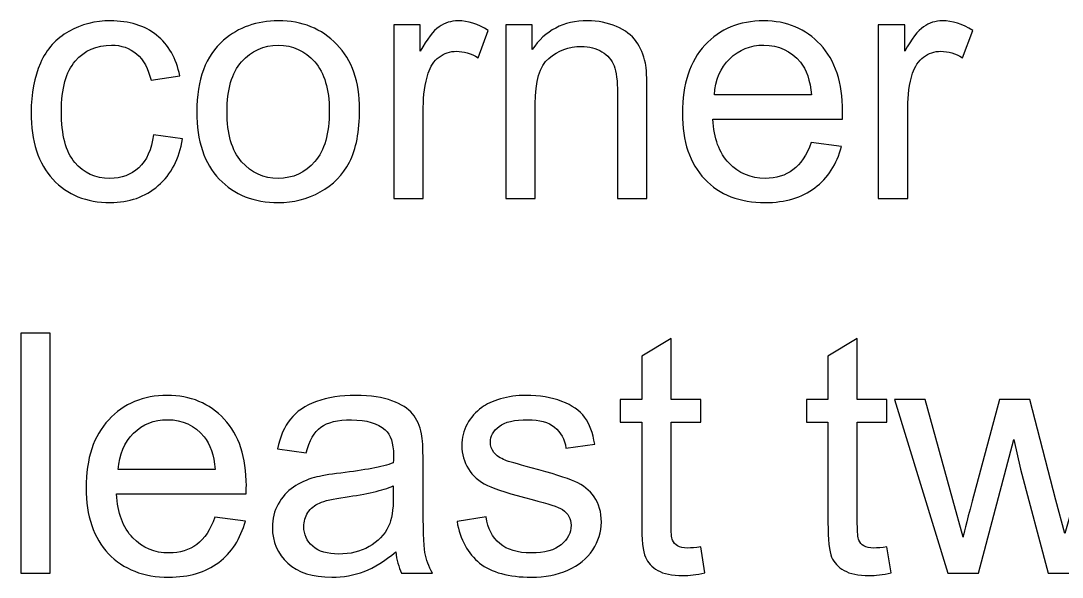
# Model space of a CAD drawing. Header units: millimetres. Extents: x -1420 to -489, y -454 to 898.
# Drawn here: x -1205.06 to -1178.75, y -213.07 to -199.02 of the extents above; entities that cross this region are included whole.
import ezdxf

# ---------------------------------------------------------------- set-up
doc = ezdxf.new("R2010")
doc.units = ezdxf.units.MM
doc.header["$MEASUREMENT"] = 0
doc.layers.add('Layer 1', color=7, linetype='Continuous')

msp = doc.modelspace()

# ---------------------------------------------------------------- linework, layer by layer
at = {"layer": 'Layer 1', "color": 250}
for points, knots in [([(-1201.7065, -201.9031), (-1201.7065, -201.9031), (-1200.9756, -201.9991), (-1200.9756, -201.9991), (-1200.9756, -201.9991), (-1201.0546, -202.5029), (-1201.2592, -202.898), (-1201.5894, -203.183), (-1201.5894, -203.183), (-1201.9182, -203.4681), (-1202.3232, -203.6106), (-1202.803, -203.6106), (-1202.803, -203.6106), (-1203.4027, -203.6106), (-1203.8867, -203.4144), (-1204.2508, -203.0221), (-1204.2508, -203.0221), (-1204.6163, -202.6299), (-1204.7997, -202.0668), (-1204.7997, -201.333), (-1204.7997, -201.333), (-1204.7997, -200.8589), (-1204.7207, -200.444), (-1204.564, -200.0884), (-1204.564, -200.0884), (-1204.406, -199.7328), (-1204.1675, -199.4661), (-1203.8458, -199.2883), (-1203.8458, -199.2883), (-1203.5255, -199.1105), (-1203.1755, -199.0216), (-1202.7987, -199.0216), (-1202.7987, -199.0216), (-1202.3218, -199.0216), (-1201.9309, -199.143), (-1201.6289, -199.3843), (-1201.6289, -199.3843), (-1201.3255, -199.6256), (-1201.1308, -199.9671), (-1201.0447, -200.4116), (-1201.0447, -200.4116), (-1201.0447, -200.4116), (-1201.7686, -200.5231), (-1201.7686, -200.5231), (-1201.7686, -200.5231), (-1201.8378, -200.2281), (-1201.9591, -200.0066), (-1202.1341, -199.857), (-1202.1341, -199.857), (-1202.3091, -199.7088), (-1202.5207, -199.6341), (-1202.7691, -199.6341), (-1202.7691, -199.6341), (-1203.1445, -199.6341), (-1203.4493, -199.7681), (-1203.6835, -200.0376), (-1203.6835, -200.0376), (-1203.9178, -200.3057), (-1204.0349, -200.7305), (-1204.0349, -201.3119), (-1204.0349, -201.3119), (-1204.0349, -201.9017), (-1203.922, -202.3307), (-1203.6948, -202.5988), (-1203.6948, -202.5988), (-1203.469, -202.8655), (-1203.1741, -202.9996), (-1202.81, -202.9996), (-1202.81, -202.9996), (-1202.5179, -202.9996), (-1202.2752, -202.9093), (-1202.0791, -202.73), (-1202.0791, -202.73), (-1201.8829, -202.5508), (-1201.7587, -202.2757), (-1201.7065, -201.9031)], [0, 0, 0, 0, 0.05, 0.05, 0.05, 0.05, 0.1, 0.1, 0.1, 0.1, 0.15, 0.15, 0.15, 0.15, 0.2, 0.2, 0.2, 0.2, 0.25, 0.25, 0.25, 0.25, 0.3, 0.3, 0.3, 0.3, 0.35, 0.35, 0.35, 0.35, 0.4, 0.4, 0.4, 0.4, 0.45, 0.45, 0.45, 0.45, 0.5, 0.5, 0.5, 0.5, 0.55, 0.55, 0.55, 0.55, 0.6, 0.6, 0.6, 0.6, 0.65, 0.65, 0.65, 0.65, 0.7, 0.7, 0.7, 0.7, 0.75, 0.75, 0.75, 0.75, 0.8, 0.8, 0.8, 0.8, 0.85, 0.85, 0.85, 0.85, 0.9, 0.9, 0.9, 0.9, 1, 1, 1, 1]), ([(-1200.6157, -201.3161), (-1200.6157, -200.5033), (-1200.3899, -199.9008), (-1199.9369, -199.5099), (-1199.9369, -199.5099), (-1199.5602, -199.1853), (-1199.1001, -199.0216), (-1198.5569, -199.0216), (-1198.5569, -199.0216), (-1197.9529, -199.0216), (-1197.459, -199.2192), (-1197.0766, -199.6157), (-1197.0766, -199.6157), (-1196.6928, -200.0108), (-1196.5023, -200.5569), (-1196.5023, -201.254), (-1196.5023, -201.254), (-1196.5023, -201.8199), (-1196.5869, -202.2644), (-1196.7563, -202.5875), (-1196.7563, -202.5875), (-1196.9256, -202.9121), (-1197.1726, -203.1633), (-1197.4957, -203.3425), (-1197.4957, -203.3425), (-1197.8203, -203.5217), (-1198.173, -203.6106), (-1198.5569, -203.6106), (-1198.5569, -203.6106), (-1199.1707, -203.6106), (-1199.6674, -203.4144), (-1200.047, -203.0193), (-1200.047, -203.0193), (-1200.4266, -202.6256), (-1200.6157, -202.0583), (-1200.6157, -201.3161)], [0, 0, 0, 0, 0.1, 0.1, 0.1, 0.1, 0.2, 0.2, 0.2, 0.2, 0.3, 0.3, 0.3, 0.3, 0.4, 0.4, 0.4, 0.4, 0.5, 0.5, 0.5, 0.5, 0.6, 0.6, 0.6, 0.6, 0.7, 0.7, 0.7, 0.7, 0.8, 0.8, 0.8, 0.8, 1, 1, 1, 1]), ([(-1195.6373, -203.5118), (-1195.6373, -203.5118), (-1195.6373, -199.1218), (-1195.6373, -199.1218), (-1195.6373, -199.1218), (-1195.6373, -199.1218), (-1194.9684, -199.1218), (-1194.9684, -199.1218), (-1194.9684, -199.1218), (-1194.9684, -199.1218), (-1194.9684, -199.7865), (-1194.9684, -199.7865), (-1194.9684, -199.7865), (-1194.7977, -199.476), (-1194.6396, -199.27), (-1194.4943, -199.1712), (-1194.4943, -199.1712), (-1194.3503, -199.0724), (-1194.1909, -199.0216), (-1194.0173, -199.0216), (-1194.0173, -199.0216), (-1193.7661, -199.0216), (-1193.5121, -199.1021), (-1193.2525, -199.2615), (-1193.2525, -199.2615), (-1193.2525, -199.2615), (-1193.5093, -199.953), (-1193.5093, -199.953), (-1193.5093, -199.953), (-1193.6899, -199.8443), (-1193.872, -199.7907), (-1194.054, -199.7907), (-1194.054, -199.7907), (-1194.2177, -199.7907), (-1194.363, -199.8401), (-1194.4928, -199.9374), (-1194.4928, -199.9374), (-1194.6227, -200.0362), (-1194.7144, -200.1717), (-1194.7694, -200.3453), (-1194.7694, -200.3453), (-1194.8527, -200.6091), (-1194.8936, -200.8984), (-1194.8936, -201.2131), (-1194.8936, -201.2131), (-1194.8936, -201.2131), (-1194.8936, -203.5118), (-1194.8936, -203.5118), (-1194.8936, -203.5118), (-1194.8936, -203.5118), (-1195.6373, -203.5118), (-1195.6373, -203.5118)], [0, 0, 0, 0, 0.0714286, 0.0714286, 0.0714286, 0.0714286, 0.1428571, 0.1428571, 0.1428571, 0.1428571, 0.2142857, 0.2142857, 0.2142857, 0.2142857, 0.2857143, 0.2857143, 0.2857143, 0.2857143, 0.3571429, 0.3571429, 0.3571429, 0.3571429, 0.4285714, 0.4285714, 0.4285714, 0.4285714, 0.5, 0.5, 0.5, 0.5, 0.5714286, 0.5714286, 0.5714286, 0.5714286, 0.6428571, 0.6428571, 0.6428571, 0.6428571, 0.7142857, 0.7142857, 0.7142857, 0.7142857, 0.7857143, 0.7857143, 0.7857143, 0.7857143, 0.8571429, 0.8571429, 0.8571429, 0.8571429, 1, 1, 1, 1]), ([(-1192.8094, -203.5118), (-1192.8094, -203.5118), (-1192.8094, -199.1218), (-1192.8094, -199.1218), (-1192.8094, -199.1218), (-1192.8094, -199.1218), (-1192.1405, -199.1218), (-1192.1405, -199.1218), (-1192.1405, -199.1218), (-1192.1405, -199.1218), (-1192.1405, -199.7455), (-1192.1405, -199.7455), (-1192.1405, -199.7455), (-1191.8174, -199.2629), (-1191.3517, -199.0216), (-1190.7435, -199.0216), (-1190.7435, -199.0216), (-1190.4782, -199.0216), (-1190.2355, -199.0696), (-1190.014, -199.1641), (-1190.014, -199.1641), (-1189.791, -199.2601), (-1189.6259, -199.3843), (-1189.5159, -199.5395), (-1189.5159, -199.5395), (-1189.4044, -199.6933), (-1189.3282, -199.8768), (-1189.283, -200.0884), (-1189.283, -200.0884), (-1189.2562, -200.2267), (-1189.2421, -200.468), (-1189.2421, -200.8123), (-1189.2421, -200.8123), (-1189.2421, -200.8123), (-1189.2421, -203.5118), (-1189.2421, -203.5118), (-1189.2421, -203.5118), (-1189.2421, -203.5118), (-1189.9872, -203.5118), (-1189.9872, -203.5118), (-1189.9872, -203.5118), (-1189.9872, -203.5118), (-1189.9872, -200.8406), (-1189.9872, -200.8406), (-1189.9872, -200.8406), (-1189.9872, -200.5386), (-1190.0154, -200.3114), (-1190.0732, -200.1604), (-1190.0732, -200.1604), (-1190.1311, -200.0108), (-1190.2341, -199.8909), (-1190.3809, -199.802), (-1190.3809, -199.802), (-1190.529, -199.7117), (-1190.7012, -199.6665), (-1190.9002, -199.6665), (-1190.9002, -199.6665), (-1191.2177, -199.6665), (-1191.49, -199.7681), (-1191.7214, -199.9685), (-1191.7214, -199.9685), (-1191.9514, -200.1703), (-1192.0657, -200.5513), (-1192.0657, -201.1143), (-1192.0657, -201.1143), (-1192.0657, -201.1143), (-1192.0657, -203.5118), (-1192.0657, -203.5118), (-1192.0657, -203.5118), (-1192.0657, -203.5118), (-1192.8094, -203.5118), (-1192.8094, -203.5118)], [0, 0, 0, 0, 0.0526316, 0.0526316, 0.0526316, 0.0526316, 0.1052632, 0.1052632, 0.1052632, 0.1052632, 0.1578947, 0.1578947, 0.1578947, 0.1578947, 0.2105263, 0.2105263, 0.2105263, 0.2105263, 0.2631579, 0.2631579, 0.2631579, 0.2631579, 0.3157895, 0.3157895, 0.3157895, 0.3157895, 0.3684211, 0.3684211, 0.3684211, 0.3684211, 0.4210526, 0.4210526, 0.4210526, 0.4210526, 0.4736842, 0.4736842, 0.4736842, 0.4736842, 0.5263158, 0.5263158, 0.5263158, 0.5263158, 0.5789474, 0.5789474, 0.5789474, 0.5789474, 0.6315789, 0.6315789, 0.6315789, 0.6315789, 0.6842105, 0.6842105, 0.6842105, 0.6842105, 0.7368421, 0.7368421, 0.7368421, 0.7368421, 0.7894737, 0.7894737, 0.7894737, 0.7894737, 0.8421053, 0.8421053, 0.8421053, 0.8421053, 0.8947368, 0.8947368, 0.8947368, 0.8947368, 1, 1, 1, 1]), ([(-1185.0962, -202.0979), (-1185.0962, -202.0979), (-1184.3272, -202.1924), (-1184.3272, -202.1924), (-1184.3272, -202.1924), (-1184.4485, -202.6426), (-1184.6729, -202.9911), (-1185.0003, -203.2395), (-1185.0003, -203.2395), (-1185.3291, -203.4864), (-1185.7482, -203.6106), (-1186.2576, -203.6106), (-1186.2576, -203.6106), (-1186.8996, -203.6106), (-1187.4091, -203.413), (-1187.7844, -203.0179), (-1187.7844, -203.0179), (-1188.1612, -202.6228), (-1188.3489, -202.0682), (-1188.3489, -201.3542), (-1188.3489, -201.3542), (-1188.3489, -200.6148), (-1188.1584, -200.0419), (-1187.7788, -199.6341), (-1187.7788, -199.6341), (-1187.3978, -199.2262), (-1186.9053, -199.0216), (-1186.2985, -199.0216), (-1186.2985, -199.0216), (-1185.7115, -199.0216), (-1185.2317, -199.222), (-1184.8606, -199.6214), (-1184.8606, -199.6214), (-1184.488, -200.0207), (-1184.3018, -200.5837), (-1184.3018, -201.3076), (-1184.3018, -201.3076), (-1184.3018, -201.3528), (-1184.3032, -201.4191), (-1184.306, -201.5066), (-1184.306, -201.5066), (-1184.306, -201.5066), (-1187.5798, -201.5066), (-1187.5798, -201.5066), (-1187.5798, -201.5066), (-1187.553, -201.9892), (-1187.4161, -202.3589), (-1187.1706, -202.6143), (-1187.1706, -202.6143), (-1186.925, -202.8712), (-1186.6202, -202.9996), (-1186.2533, -202.9996), (-1186.2533, -202.9996), (-1185.981, -202.9996), (-1185.7482, -202.9276), (-1185.5548, -202.7837), (-1185.5548, -202.7837), (-1185.3615, -202.6411), (-1185.2091, -202.4125), (-1185.0962, -202.0979)], [0, 0, 0, 0, 0.0625, 0.0625, 0.0625, 0.0625, 0.125, 0.125, 0.125, 0.125, 0.1875, 0.1875, 0.1875, 0.1875, 0.25, 0.25, 0.25, 0.25, 0.3125, 0.3125, 0.3125, 0.3125, 0.375, 0.375, 0.375, 0.375, 0.4375, 0.4375, 0.4375, 0.4375, 0.5, 0.5, 0.5, 0.5, 0.5625, 0.5625, 0.5625, 0.5625, 0.625, 0.625, 0.625, 0.625, 0.6875, 0.6875, 0.6875, 0.6875, 0.75, 0.75, 0.75, 0.75, 0.8125, 0.8125, 0.8125, 0.8125, 0.875, 0.875, 0.875, 0.875, 1, 1, 1, 1]), ([(-1183.4001, -203.5118), (-1183.4001, -203.5118), (-1183.4001, -199.1218), (-1183.4001, -199.1218), (-1183.4001, -199.1218), (-1183.4001, -199.1218), (-1182.7312, -199.1218), (-1182.7312, -199.1218), (-1182.7312, -199.1218), (-1182.7312, -199.1218), (-1182.7312, -199.7865), (-1182.7312, -199.7865), (-1182.7312, -199.7865), (-1182.5605, -199.476), (-1182.4024, -199.27), (-1182.2571, -199.1712), (-1182.2571, -199.1712), (-1182.1131, -199.0724), (-1181.9537, -199.0216), (-1181.7801, -199.0216), (-1181.7801, -199.0216), (-1181.5289, -199.0216), (-1181.2749, -199.1021), (-1181.0153, -199.2615), (-1181.0153, -199.2615), (-1181.0153, -199.2615), (-1181.2721, -199.953), (-1181.2721, -199.953), (-1181.2721, -199.953), (-1181.4527, -199.8443), (-1181.6348, -199.7907), (-1181.8168, -199.7907), (-1181.8168, -199.7907), (-1181.9805, -199.7907), (-1182.1258, -199.8401), (-1182.2556, -199.9374), (-1182.2556, -199.9374), (-1182.3855, -200.0362), (-1182.4772, -200.1717), (-1182.5322, -200.3453), (-1182.5322, -200.3453), (-1182.6155, -200.6091), (-1182.6564, -200.8984), (-1182.6564, -201.2131), (-1182.6564, -201.2131), (-1182.6564, -201.2131), (-1182.6564, -203.5118), (-1182.6564, -203.5118), (-1182.6564, -203.5118), (-1182.6564, -203.5118), (-1183.4001, -203.5118), (-1183.4001, -203.5118)], [0, 0, 0, 0, 0.0714286, 0.0714286, 0.0714286, 0.0714286, 0.1428571, 0.1428571, 0.1428571, 0.1428571, 0.2142857, 0.2142857, 0.2142857, 0.2142857, 0.2857143, 0.2857143, 0.2857143, 0.2857143, 0.3571429, 0.3571429, 0.3571429, 0.3571429, 0.4285714, 0.4285714, 0.4285714, 0.4285714, 0.5, 0.5, 0.5, 0.5, 0.5714286, 0.5714286, 0.5714286, 0.5714286, 0.6428571, 0.6428571, 0.6428571, 0.6428571, 0.7142857, 0.7142857, 0.7142857, 0.7142857, 0.7857143, 0.7857143, 0.7857143, 0.7857143, 0.8571429, 0.8571429, 0.8571429, 0.8571429, 1, 1, 1, 1]), ([(-1199.8509, -201.3161), (-1199.8509, -201.8791), (-1199.7281, -202.2997), (-1199.4826, -202.5791), (-1199.4826, -202.5791), (-1199.237, -202.8599), (-1198.928, -202.9996), (-1198.5569, -202.9996), (-1198.5569, -202.9996), (-1198.1872, -202.9996), (-1197.8795, -202.8585), (-1197.634, -202.5776), (-1197.634, -202.5776), (-1197.3899, -202.2968), (-1197.2671, -201.8678), (-1197.2671, -201.2921), (-1197.2671, -201.2921), (-1197.2671, -200.7488), (-1197.3899, -200.3368), (-1197.6368, -200.0574), (-1197.6368, -200.0574), (-1197.8838, -199.778), (-1198.19, -199.6383), (-1198.5569, -199.6383), (-1198.5569, -199.6383), (-1198.928, -199.6383), (-1199.237, -199.778), (-1199.4826, -200.056), (-1199.4826, -200.056), (-1199.7281, -200.334), (-1199.8509, -200.7545), (-1199.8509, -201.3161)], [0, 0, 0, 0, 0.1111111, 0.1111111, 0.1111111, 0.1111111, 0.2222222, 0.2222222, 0.2222222, 0.2222222, 0.3333333, 0.3333333, 0.3333333, 0.3333333, 0.4444444, 0.4444444, 0.4444444, 0.4444444, 0.5555556, 0.5555556, 0.5555556, 0.5555556, 0.6666667, 0.6666667, 0.6666667, 0.6666667, 0.7777778, 0.7777778, 0.7777778, 0.7777778, 1, 1, 1, 1]), ([(-1187.5389, -200.8942), (-1187.5389, -200.8942), (-1185.0878, -200.8942), (-1185.0878, -200.8942), (-1185.0878, -200.8942), (-1185.1202, -200.5259), (-1185.2148, -200.2479), (-1185.3686, -200.0644), (-1185.3686, -200.0644), (-1185.6056, -199.778), (-1185.9133, -199.6341), (-1186.29, -199.6341), (-1186.29, -199.6341), (-1186.6315, -199.6341), (-1186.9194, -199.7484), (-1187.1522, -199.977), (-1187.1522, -199.977), (-1187.3851, -200.2056), (-1187.5135, -200.5118), (-1187.5389, -200.8942)], [0, 0, 0, 0, 0.1666667, 0.1666667, 0.1666667, 0.1666667, 0.3333333, 0.3333333, 0.3333333, 0.3333333, 0.5, 0.5, 0.5, 0.5, 0.6666667, 0.6666667, 0.6666667, 0.6666667, 1, 1, 1, 1]), ([(-1205.0594, -212.9705), (-1205.0594, -212.9705), (-1205.0594, -206.9098), (-1205.0594, -206.9098), (-1205.0594, -206.9098), (-1205.0594, -206.9098), (-1204.3158, -206.9098), (-1204.3158, -206.9098), (-1204.3158, -206.9098), (-1204.3158, -206.9098), (-1204.3158, -212.9705), (-1204.3158, -212.9705), (-1204.3158, -212.9705), (-1204.3158, -212.9705), (-1205.0594, -212.9705), (-1205.0594, -212.9705)], [0, 0, 0, 0, 0.2, 0.2, 0.2, 0.2, 0.4, 0.4, 0.4, 0.4, 0.6, 0.6, 0.6, 0.6, 1, 1, 1, 1]), ([(-1187.8861, -212.3045), (-1187.8861, -212.3045), (-1187.7789, -212.962), (-1187.7789, -212.962), (-1187.7789, -212.962), (-1187.9877, -213.0058), (-1188.1754, -213.0284), (-1188.3405, -213.0284), (-1188.3405, -213.0284), (-1188.6114, -213.0284), (-1188.8203, -212.986), (-1188.9698, -212.8999), (-1188.9698, -212.8999), (-1189.118, -212.8153), (-1189.2224, -212.7024), (-1189.2831, -212.5627), (-1189.2831, -212.5627), (-1189.3438, -212.4244), (-1189.3748, -212.1309), (-1189.3748, -211.685), (-1189.3748, -211.685), (-1189.3748, -211.685), (-1189.3748, -209.1591), (-1189.3748, -209.1591), (-1189.3748, -209.1591), (-1189.3748, -209.1591), (-1189.9209, -209.1591), (-1189.9209, -209.1591), (-1189.9209, -209.1591), (-1189.9209, -209.1591), (-1189.9209, -208.5805), (-1189.9209, -208.5805), (-1189.9209, -208.5805), (-1189.9209, -208.5805), (-1189.3748, -208.5805), (-1189.3748, -208.5805), (-1189.3748, -208.5805), (-1189.3748, -208.5805), (-1189.3748, -207.4925), (-1189.3748, -207.4925), (-1189.3748, -207.4925), (-1189.3748, -207.4925), (-1188.634, -207.0466), (-1188.634, -207.0466), (-1188.634, -207.0466), (-1188.634, -207.0466), (-1188.634, -208.5805), (-1188.634, -208.5805), (-1188.634, -208.5805), (-1188.634, -208.5805), (-1187.8861, -208.5805), (-1187.8861, -208.5805), (-1187.8861, -208.5805), (-1187.8861, -208.5805), (-1187.8861, -209.1591), (-1187.8861, -209.1591), (-1187.8861, -209.1591), (-1187.8861, -209.1591), (-1188.634, -209.1591), (-1188.634, -209.1591), (-1188.634, -209.1591), (-1188.634, -209.1591), (-1188.634, -211.7259), (-1188.634, -211.7259), (-1188.634, -211.7259), (-1188.634, -211.939), (-1188.6213, -212.0744), (-1188.5959, -212.1351), (-1188.5959, -212.1351), (-1188.5691, -212.1958), (-1188.5267, -212.2438), (-1188.4675, -212.2805), (-1188.4675, -212.2805), (-1188.4082, -212.3157), (-1188.3235, -212.3341), (-1188.2135, -212.3341), (-1188.2135, -212.3341), (-1188.1302, -212.3341), (-1188.0216, -212.3242), (-1187.8861, -212.3045)], [0, 0, 0, 0, 0.047619, 0.047619, 0.047619, 0.047619, 0.0952381, 0.0952381, 0.0952381, 0.0952381, 0.1428571, 0.1428571, 0.1428571, 0.1428571, 0.1904762, 0.1904762, 0.1904762, 0.1904762, 0.2380952, 0.2380952, 0.2380952, 0.2380952, 0.2857143, 0.2857143, 0.2857143, 0.2857143, 0.3333333, 0.3333333, 0.3333333, 0.3333333, 0.3809524, 0.3809524, 0.3809524, 0.3809524, 0.4285714, 0.4285714, 0.4285714, 0.4285714, 0.4761905, 0.4761905, 0.4761905, 0.4761905, 0.5238095, 0.5238095, 0.5238095, 0.5238095, 0.5714286, 0.5714286, 0.5714286, 0.5714286, 0.6190476, 0.6190476, 0.6190476, 0.6190476, 0.6666667, 0.6666667, 0.6666667, 0.6666667, 0.7142857, 0.7142857, 0.7142857, 0.7142857, 0.7619048, 0.7619048, 0.7619048, 0.7619048, 0.8095238, 0.8095238, 0.8095238, 0.8095238, 0.8571429, 0.8571429, 0.8571429, 0.8571429, 0.9047619, 0.9047619, 0.9047619, 0.9047619, 1, 1, 1, 1]), ([(-1183.1815, -212.3045), (-1183.1815, -212.3045), (-1183.0743, -212.962), (-1183.0743, -212.962), (-1183.0743, -212.962), (-1183.2831, -213.0058), (-1183.4708, -213.0284), (-1183.6359, -213.0284), (-1183.6359, -213.0284), (-1183.9068, -213.0284), (-1184.1157, -212.986), (-1184.2652, -212.8999), (-1184.2652, -212.8999), (-1184.4134, -212.8153), (-1184.5178, -212.7024), (-1184.5785, -212.5627), (-1184.5785, -212.5627), (-1184.6392, -212.4244), (-1184.6702, -212.1309), (-1184.6702, -211.685), (-1184.6702, -211.685), (-1184.6702, -211.685), (-1184.6702, -209.1591), (-1184.6702, -209.1591), (-1184.6702, -209.1591), (-1184.6702, -209.1591), (-1185.2163, -209.1591), (-1185.2163, -209.1591), (-1185.2163, -209.1591), (-1185.2163, -209.1591), (-1185.2163, -208.5805), (-1185.2163, -208.5805), (-1185.2163, -208.5805), (-1185.2163, -208.5805), (-1184.6702, -208.5805), (-1184.6702, -208.5805), (-1184.6702, -208.5805), (-1184.6702, -208.5805), (-1184.6702, -207.4925), (-1184.6702, -207.4925), (-1184.6702, -207.4925), (-1184.6702, -207.4925), (-1183.9294, -207.0466), (-1183.9294, -207.0466), (-1183.9294, -207.0466), (-1183.9294, -207.0466), (-1183.9294, -208.5805), (-1183.9294, -208.5805), (-1183.9294, -208.5805), (-1183.9294, -208.5805), (-1183.1815, -208.5805), (-1183.1815, -208.5805), (-1183.1815, -208.5805), (-1183.1815, -208.5805), (-1183.1815, -209.1591), (-1183.1815, -209.1591), (-1183.1815, -209.1591), (-1183.1815, -209.1591), (-1183.9294, -209.1591), (-1183.9294, -209.1591), (-1183.9294, -209.1591), (-1183.9294, -209.1591), (-1183.9294, -211.7259), (-1183.9294, -211.7259), (-1183.9294, -211.7259), (-1183.9294, -211.939), (-1183.9167, -212.0744), (-1183.8913, -212.1351), (-1183.8913, -212.1351), (-1183.8645, -212.1958), (-1183.8221, -212.2438), (-1183.7629, -212.2805), (-1183.7629, -212.2805), (-1183.7036, -212.3157), (-1183.6189, -212.3341), (-1183.5089, -212.3341), (-1183.5089, -212.3341), (-1183.4256, -212.3341), (-1183.317, -212.3242), (-1183.1815, -212.3045)], [0, 0, 0, 0, 0.047619, 0.047619, 0.047619, 0.047619, 0.0952381, 0.0952381, 0.0952381, 0.0952381, 0.1428571, 0.1428571, 0.1428571, 0.1428571, 0.1904762, 0.1904762, 0.1904762, 0.1904762, 0.2380952, 0.2380952, 0.2380952, 0.2380952, 0.2857143, 0.2857143, 0.2857143, 0.2857143, 0.3333333, 0.3333333, 0.3333333, 0.3333333, 0.3809524, 0.3809524, 0.3809524, 0.3809524, 0.4285714, 0.4285714, 0.4285714, 0.4285714, 0.4761905, 0.4761905, 0.4761905, 0.4761905, 0.5238095, 0.5238095, 0.5238095, 0.5238095, 0.5714286, 0.5714286, 0.5714286, 0.5714286, 0.6190476, 0.6190476, 0.6190476, 0.6190476, 0.6666667, 0.6666667, 0.6666667, 0.6666667, 0.7142857, 0.7142857, 0.7142857, 0.7142857, 0.7619048, 0.7619048, 0.7619048, 0.7619048, 0.8095238, 0.8095238, 0.8095238, 0.8095238, 0.8571429, 0.8571429, 0.8571429, 0.8571429, 0.9047619, 0.9047619, 0.9047619, 0.9047619, 1, 1, 1, 1]), ([(-1200.1572, -211.5566), (-1200.1572, -211.5566), (-1199.3882, -211.6511), (-1199.3882, -211.6511), (-1199.3882, -211.6511), (-1199.5095, -212.1013), (-1199.7339, -212.4498), (-1200.0613, -212.6982), (-1200.0613, -212.6982), (-1200.3901, -212.9451), (-1200.8092, -213.0693), (-1201.3186, -213.0693), (-1201.3186, -213.0693), (-1201.9606, -213.0693), (-1202.4701, -212.8717), (-1202.8454, -212.4766), (-1202.8454, -212.4766), (-1203.2222, -212.0815), (-1203.4099, -211.5269), (-1203.4099, -210.8129), (-1203.4099, -210.8129), (-1203.4099, -210.0735), (-1203.2194, -209.5006), (-1202.8398, -209.0928), (-1202.8398, -209.0928), (-1202.4588, -208.6849), (-1201.9663, -208.4803), (-1201.3595, -208.4803), (-1201.3595, -208.4803), (-1200.7725, -208.4803), (-1200.2927, -208.6807), (-1199.9216, -209.0801), (-1199.9216, -209.0801), (-1199.549, -209.4794), (-1199.3628, -210.0424), (-1199.3628, -210.7663), (-1199.3628, -210.7663), (-1199.3628, -210.8115), (-1199.3642, -210.8778), (-1199.367, -210.9653), (-1199.367, -210.9653), (-1199.367, -210.9653), (-1202.6408, -210.9653), (-1202.6408, -210.9653), (-1202.6408, -210.9653), (-1202.614, -211.4479), (-1202.4771, -211.8176), (-1202.2316, -212.073), (-1202.2316, -212.073), (-1201.986, -212.3299), (-1201.6812, -212.4583), (-1201.3143, -212.4583), (-1201.3143, -212.4583), (-1201.042, -212.4583), (-1200.8092, -212.3863), (-1200.6158, -212.2424), (-1200.6158, -212.2424), (-1200.4225, -212.0998), (-1200.2701, -211.8712), (-1200.1572, -211.5566)], [0, 0, 0, 0, 0.0625, 0.0625, 0.0625, 0.0625, 0.125, 0.125, 0.125, 0.125, 0.1875, 0.1875, 0.1875, 0.1875, 0.25, 0.25, 0.25, 0.25, 0.3125, 0.3125, 0.3125, 0.3125, 0.375, 0.375, 0.375, 0.375, 0.4375, 0.4375, 0.4375, 0.4375, 0.5, 0.5, 0.5, 0.5, 0.5625, 0.5625, 0.5625, 0.5625, 0.625, 0.625, 0.625, 0.625, 0.6875, 0.6875, 0.6875, 0.6875, 0.75, 0.75, 0.75, 0.75, 0.8125, 0.8125, 0.8125, 0.8125, 0.875, 0.875, 0.875, 0.875, 1, 1, 1, 1]), ([(-1195.588, -212.4286), (-1195.8646, -212.6629), (-1196.1299, -212.828), (-1196.3839, -212.9253), (-1196.3839, -212.9253), (-1196.6393, -213.0213), (-1196.9131, -213.0693), (-1197.2052, -213.0693), (-1197.2052, -213.0693), (-1197.6878, -213.0693), (-1198.0575, -212.9522), (-1198.3171, -212.7165), (-1198.3171, -212.7165), (-1198.5754, -212.4808), (-1198.7052, -212.1789), (-1198.7052, -211.8134), (-1198.7052, -211.8134), (-1198.7052, -211.5975), (-1198.6572, -211.4013), (-1198.5584, -211.2235), (-1198.5584, -211.2235), (-1198.4611, -211.0457), (-1198.3327, -210.9032), (-1198.1746, -210.796), (-1198.1746, -210.796), (-1198.0152, -210.6887), (-1197.8374, -210.6069), (-1197.6384, -210.5518), (-1197.6384, -210.5518), (-1197.493, -210.5137), (-1197.2729, -210.4756), (-1196.978, -210.4404), (-1196.978, -210.4404), (-1196.3768, -210.3684), (-1195.9338, -210.2837), (-1195.6501, -210.1835), (-1195.6501, -210.1835), (-1195.6473, -210.0819), (-1195.6459, -210.017), (-1195.6459, -209.9902), (-1195.6459, -209.9902), (-1195.6459, -209.6868), (-1195.7164, -209.4723), (-1195.8576, -209.3496), (-1195.8576, -209.3496), (-1196.0466, -209.1802), (-1196.3303, -209.097), (-1196.7042, -209.097), (-1196.7042, -209.097), (-1197.0542, -209.097), (-1197.3124, -209.1577), (-1197.4803, -209.2804), (-1197.4803, -209.2804), (-1197.6469, -209.4032), (-1197.7696, -209.6205), (-1197.8501, -209.9324), (-1197.8501, -209.9324), (-1197.8501, -209.9324), (-1198.5768, -209.8322), (-1198.5768, -209.8322), (-1198.5768, -209.8322), (-1198.5105, -209.5217), (-1198.4018, -209.2691), (-1198.2508, -209.0786), (-1198.2508, -209.0786), (-1198.0998, -208.8867), (-1197.8797, -208.7386), (-1197.5932, -208.6355), (-1197.5932, -208.6355), (-1197.3068, -208.5325), (-1196.9752, -208.4803), (-1196.597, -208.4803), (-1196.597, -208.4803), (-1196.2216, -208.4803), (-1195.9182, -208.5255), (-1195.684, -208.613), (-1195.684, -208.613), (-1195.4497, -208.7019), (-1195.2776, -208.8119), (-1195.1661, -208.946), (-1195.1661, -208.946), (-1195.056, -209.0801), (-1194.9798, -209.248), (-1194.9347, -209.4526), (-1194.9347, -209.4526), (-1194.9107, -209.5796), (-1194.898, -209.8082), (-1194.898, -210.1384), (-1194.898, -210.1384), (-1194.898, -210.1384), (-1194.898, -211.1304), (-1194.898, -211.1304), (-1194.898, -211.1304), (-1194.898, -211.8233), (-1194.8825, -212.2607), (-1194.85, -212.4427), (-1194.85, -212.4427), (-1194.819, -212.6262), (-1194.7555, -212.8026), (-1194.6623, -212.9705), (-1194.6623, -212.9705), (-1194.6623, -212.9705), (-1195.4399, -212.9705), (-1195.4399, -212.9705), (-1195.4399, -212.9705), (-1195.5161, -212.8167), (-1195.5669, -212.6361), (-1195.588, -212.4286)], [0, 0, 0, 0, 0.0357143, 0.0357143, 0.0357143, 0.0357143, 0.0714286, 0.0714286, 0.0714286, 0.0714286, 0.1071429, 0.1071429, 0.1071429, 0.1071429, 0.1428571, 0.1428571, 0.1428571, 0.1428571, 0.1785714, 0.1785714, 0.1785714, 0.1785714, 0.2142857, 0.2142857, 0.2142857, 0.2142857, 0.25, 0.25, 0.25, 0.25, 0.2857143, 0.2857143, 0.2857143, 0.2857143, 0.3214286, 0.3214286, 0.3214286, 0.3214286, 0.3571429, 0.3571429, 0.3571429, 0.3571429, 0.3928571, 0.3928571, 0.3928571, 0.3928571, 0.4285714, 0.4285714, 0.4285714, 0.4285714, 0.4642857, 0.4642857, 0.4642857, 0.4642857, 0.5, 0.5, 0.5, 0.5, 0.5357143, 0.5357143, 0.5357143, 0.5357143, 0.5714286, 0.5714286, 0.5714286, 0.5714286, 0.6071429, 0.6071429, 0.6071429, 0.6071429, 0.6428571, 0.6428571, 0.6428571, 0.6428571, 0.6785714, 0.6785714, 0.6785714, 0.6785714, 0.7142857, 0.7142857, 0.7142857, 0.7142857, 0.75, 0.75, 0.75, 0.75, 0.7857143, 0.7857143, 0.7857143, 0.7857143, 0.8214286, 0.8214286, 0.8214286, 0.8214286, 0.8571429, 0.8571429, 0.8571429, 0.8571429, 0.8928571, 0.8928571, 0.8928571, 0.8928571, 0.9285714, 0.9285714, 0.9285714, 0.9285714, 1, 1, 1, 1]), ([(-1194.0414, -211.6596), (-1194.0414, -211.6596), (-1193.3063, -211.5439), (-1193.3063, -211.5439), (-1193.3063, -211.5439), (-1193.2653, -211.8388), (-1193.1496, -212.0646), (-1192.9605, -212.2226), (-1192.9605, -212.2226), (-1192.7728, -212.3792), (-1192.509, -212.4583), (-1192.1689, -212.4583), (-1192.1689, -212.4583), (-1191.8274, -212.4583), (-1191.5734, -212.3877), (-1191.4083, -212.2494), (-1191.4083, -212.2494), (-1191.2432, -212.1097), (-1191.1599, -211.946), (-1191.1599, -211.7598), (-1191.1599, -211.7598), (-1191.1599, -211.5904), (-1191.2333, -211.4592), (-1191.3801, -211.3618), (-1191.3801, -211.3618), (-1191.4817, -211.2955), (-1191.7357, -211.2122), (-1192.1407, -211.1106), (-1192.1407, -211.1106), (-1192.6854, -210.9724), (-1193.065, -210.8538), (-1193.2752, -210.7522), (-1193.2752, -210.7522), (-1193.4855, -210.652), (-1193.6463, -210.5123), (-1193.755, -210.3345), (-1193.755, -210.3345), (-1193.8636, -210.1567), (-1193.9187, -209.9606), (-1193.9187, -209.7461), (-1193.9187, -209.7461), (-1193.9187, -209.55), (-1193.8735, -209.3693), (-1193.7832, -209.2028), (-1193.7832, -209.2028), (-1193.6943, -209.0349), (-1193.5715, -208.8966), (-1193.4177, -208.7865), (-1193.4177, -208.7865), (-1193.302, -208.7019), (-1193.144, -208.6285), (-1192.945, -208.5692), (-1192.945, -208.5692), (-1192.7446, -208.51), (-1192.5301, -208.4803), (-1192.3015, -208.4803), (-1192.3015, -208.4803), (-1191.9572, -208.4803), (-1191.6552, -208.5311), (-1191.3942, -208.6299), (-1191.3942, -208.6299), (-1191.1331, -208.7287), (-1190.9412, -208.8627), (-1190.817, -209.0321), (-1190.817, -209.0321), (-1190.6929, -209.2028), (-1190.6082, -209.4286), (-1190.5616, -209.7122), (-1190.5616, -209.7122), (-1190.5616, -209.7122), (-1191.2884, -209.8124), (-1191.2884, -209.8124), (-1191.2884, -209.8124), (-1191.3222, -209.5866), (-1191.4182, -209.4103), (-1191.5762, -209.2833), (-1191.5762, -209.2833), (-1191.7343, -209.1563), (-1191.9586, -209.0928), (-1192.2479, -209.0928), (-1192.2479, -209.0928), (-1192.5894, -209.0928), (-1192.8335, -209.1492), (-1192.9789, -209.2621), (-1192.9789, -209.2621), (-1193.1256, -209.375), (-1193.199, -209.5076), (-1193.199, -209.6586), (-1193.199, -209.6586), (-1193.199, -209.756), (-1193.168, -209.8421), (-1193.1073, -209.9197), (-1193.1073, -209.9197), (-1193.0466, -210.0001), (-1192.9521, -210.065), (-1192.8222, -210.1186), (-1192.8222, -210.1186), (-1192.7474, -210.1454), (-1192.5287, -210.2089), (-1192.1647, -210.3077), (-1192.1647, -210.3077), (-1191.6383, -210.4488), (-1191.2714, -210.5631), (-1191.064, -210.6534), (-1191.064, -210.6534), (-1190.8551, -210.7423), (-1190.6915, -210.8736), (-1190.5729, -211.0443), (-1190.5729, -211.0443), (-1190.4544, -211.2151), (-1190.3951, -211.4267), (-1190.3951, -211.6807), (-1190.3951, -211.6807), (-1190.3951, -211.9291), (-1190.4685, -212.1619), (-1190.6124, -212.3821), (-1190.6124, -212.3821), (-1190.7578, -212.6008), (-1190.9666, -212.7701), (-1191.239, -212.8901), (-1191.239, -212.8901), (-1191.5113, -213.01), (-1191.8203, -213.0693), (-1192.1647, -213.0693), (-1192.1647, -213.0693), (-1192.7362, -213.0693), (-1193.1708, -212.9507), (-1193.4699, -212.7137), (-1193.4699, -212.7137), (-1193.7691, -212.4766), (-1193.9596, -212.1252), (-1194.0414, -211.6596)], [0, 0, 0, 0, 0.0294118, 0.0294118, 0.0294118, 0.0294118, 0.0588235, 0.0588235, 0.0588235, 0.0588235, 0.0882353, 0.0882353, 0.0882353, 0.0882353, 0.1176471, 0.1176471, 0.1176471, 0.1176471, 0.1470588, 0.1470588, 0.1470588, 0.1470588, 0.1764706, 0.1764706, 0.1764706, 0.1764706, 0.2058824, 0.2058824, 0.2058824, 0.2058824, 0.2352941, 0.2352941, 0.2352941, 0.2352941, 0.2647059, 0.2647059, 0.2647059, 0.2647059, 0.2941176, 0.2941176, 0.2941176, 0.2941176, 0.3235294, 0.3235294, 0.3235294, 0.3235294, 0.3529412, 0.3529412, 0.3529412, 0.3529412, 0.3823529, 0.3823529, 0.3823529, 0.3823529, 0.4117647, 0.4117647, 0.4117647, 0.4117647, 0.4411765, 0.4411765, 0.4411765, 0.4411765, 0.4705882, 0.4705882, 0.4705882, 0.4705882, 0.5, 0.5, 0.5, 0.5, 0.5294118, 0.5294118, 0.5294118, 0.5294118, 0.5588235, 0.5588235, 0.5588235, 0.5588235, 0.5882353, 0.5882353, 0.5882353, 0.5882353, 0.6176471, 0.6176471, 0.6176471, 0.6176471, 0.6470588, 0.6470588, 0.6470588, 0.6470588, 0.6764706, 0.6764706, 0.6764706, 0.6764706, 0.7058824, 0.7058824, 0.7058824, 0.7058824, 0.7352941, 0.7352941, 0.7352941, 0.7352941, 0.7647059, 0.7647059, 0.7647059, 0.7647059, 0.7941176, 0.7941176, 0.7941176, 0.7941176, 0.8235294, 0.8235294, 0.8235294, 0.8235294, 0.8529412, 0.8529412, 0.8529412, 0.8529412, 0.8823529, 0.8823529, 0.8823529, 0.8823529, 0.9117647, 0.9117647, 0.9117647, 0.9117647, 0.9411765, 0.9411765, 0.9411765, 0.9411765, 1, 1, 1, 1]), ([(-1181.6434, -212.9705), (-1181.6434, -212.9705), (-1182.9868, -208.5805), (-1182.9868, -208.5805), (-1182.9868, -208.5805), (-1182.9868, -208.5805), (-1182.2177, -208.5805), (-1182.2177, -208.5805), (-1182.2177, -208.5805), (-1182.2177, -208.5805), (-1181.5192, -211.1149), (-1181.5192, -211.1149), (-1181.5192, -211.1149), (-1181.5192, -211.1149), (-1181.2596, -212.0575), (-1181.2596, -212.0575), (-1181.2596, -212.0575), (-1181.2483, -212.0095), (-1181.1721, -211.7076), (-1181.0324, -211.1516), (-1181.0324, -211.1516), (-1181.0324, -211.1516), (-1180.3339, -208.5805), (-1180.3339, -208.5805), (-1180.3339, -208.5805), (-1180.3339, -208.5805), (-1179.5691, -208.5805), (-1179.5691, -208.5805), (-1179.5691, -208.5805), (-1179.5691, -208.5805), (-1178.9115, -211.1262), (-1178.9115, -211.1262), (-1178.9115, -211.1262), (-1178.9115, -211.1262), (-1178.6914, -211.9658), (-1178.6914, -211.9658), (-1178.6914, -211.9658), (-1178.6914, -211.9658), (-1178.4402, -211.1177), (-1178.4402, -211.1177), (-1178.4402, -211.1177), (-1178.4402, -211.1177), (-1177.6881, -208.5805), (-1177.6881, -208.5805), (-1177.6881, -208.5805), (-1177.6881, -208.5805), (-1176.9642, -208.5805), (-1176.9642, -208.5805), (-1176.9642, -208.5805), (-1176.9642, -208.5805), (-1178.3372, -212.9705), (-1178.3372, -212.9705), (-1178.3372, -212.9705), (-1178.3372, -212.9705), (-1179.1091, -212.9705), (-1179.1091, -212.9705), (-1179.1091, -212.9705), (-1179.1091, -212.9705), (-1179.8076, -210.3416), (-1179.8076, -210.3416), (-1179.8076, -210.3416), (-1179.8076, -210.3416), (-1179.9783, -209.5923), (-1179.9783, -209.5923), (-1179.9783, -209.5923), (-1179.9783, -209.5923), (-1180.8659, -212.9705), (-1180.8659, -212.9705), (-1180.8659, -212.9705), (-1180.8659, -212.9705), (-1181.6434, -212.9705), (-1181.6434, -212.9705)], [0, 0, 0, 0, 0.0526316, 0.0526316, 0.0526316, 0.0526316, 0.1052632, 0.1052632, 0.1052632, 0.1052632, 0.1578947, 0.1578947, 0.1578947, 0.1578947, 0.2105263, 0.2105263, 0.2105263, 0.2105263, 0.2631579, 0.2631579, 0.2631579, 0.2631579, 0.3157895, 0.3157895, 0.3157895, 0.3157895, 0.3684211, 0.3684211, 0.3684211, 0.3684211, 0.4210526, 0.4210526, 0.4210526, 0.4210526, 0.4736842, 0.4736842, 0.4736842, 0.4736842, 0.5263158, 0.5263158, 0.5263158, 0.5263158, 0.5789474, 0.5789474, 0.5789474, 0.5789474, 0.6315789, 0.6315789, 0.6315789, 0.6315789, 0.6842105, 0.6842105, 0.6842105, 0.6842105, 0.7368421, 0.7368421, 0.7368421, 0.7368421, 0.7894737, 0.7894737, 0.7894737, 0.7894737, 0.8421053, 0.8421053, 0.8421053, 0.8421053, 0.8947368, 0.8947368, 0.8947368, 0.8947368, 1, 1, 1, 1]), ([(-1202.5999, -210.3529), (-1202.5999, -210.3529), (-1200.1488, -210.3529), (-1200.1488, -210.3529), (-1200.1488, -210.3529), (-1200.1812, -209.9846), (-1200.2758, -209.7066), (-1200.4296, -209.5231), (-1200.4296, -209.5231), (-1200.6666, -209.2367), (-1200.9743, -209.0928), (-1201.351, -209.0928), (-1201.351, -209.0928), (-1201.6925, -209.0928), (-1201.9804, -209.2071), (-1202.2132, -209.4357), (-1202.2132, -209.4357), (-1202.4461, -209.6643), (-1202.5745, -209.9705), (-1202.5999, -210.3529)], [0, 0, 0, 0, 0.1666667, 0.1666667, 0.1666667, 0.1666667, 0.3333333, 0.3333333, 0.3333333, 0.3333333, 0.5, 0.5, 0.5, 0.5, 0.6666667, 0.6666667, 0.6666667, 0.6666667, 1, 1, 1, 1]), ([(-1195.6501, -210.7663), (-1195.9211, -210.8778), (-1196.326, -210.9709), (-1196.8651, -211.0486), (-1196.8651, -211.0486), (-1197.1713, -211.0923), (-1197.3886, -211.1417), (-1197.5142, -211.1967), (-1197.5142, -211.1967), (-1197.6412, -211.2518), (-1197.74, -211.3322), (-1197.8077, -211.4394), (-1197.8077, -211.4394), (-1197.8769, -211.5453), (-1197.9121, -211.6624), (-1197.9121, -211.7922), (-1197.9121, -211.7922), (-1197.9121, -211.9912), (-1197.8359, -212.1563), (-1197.6864, -212.2889), (-1197.6864, -212.2889), (-1197.5368, -212.4202), (-1197.3166, -212.4865), (-1197.0274, -212.4865), (-1197.0274, -212.4865), (-1196.7409, -212.4865), (-1196.4855, -212.4244), (-1196.2625, -212.2988), (-1196.2625, -212.2988), (-1196.0396, -212.1732), (-1195.8745, -212.0011), (-1195.7701, -211.7838), (-1195.7701, -211.7838), (-1195.6896, -211.6158), (-1195.6501, -211.3675), (-1195.6501, -211.0401), (-1195.6501, -211.0401), (-1195.6501, -211.0401), (-1195.6501, -210.7663), (-1195.6501, -210.7663)], [0, 0, 0, 0, 0.0909091, 0.0909091, 0.0909091, 0.0909091, 0.1818182, 0.1818182, 0.1818182, 0.1818182, 0.2727273, 0.2727273, 0.2727273, 0.2727273, 0.3636364, 0.3636364, 0.3636364, 0.3636364, 0.4545455, 0.4545455, 0.4545455, 0.4545455, 0.5454545, 0.5454545, 0.5454545, 0.5454545, 0.6363636, 0.6363636, 0.6363636, 0.6363636, 0.7272727, 0.7272727, 0.7272727, 0.7272727, 0.8181818, 0.8181818, 0.8181818, 0.8181818, 1, 1, 1, 1])]:
    msp.add_open_spline(points, degree=3, knots=knots, dxfattribs=at)

doc.saveas('drawing.dxf')
